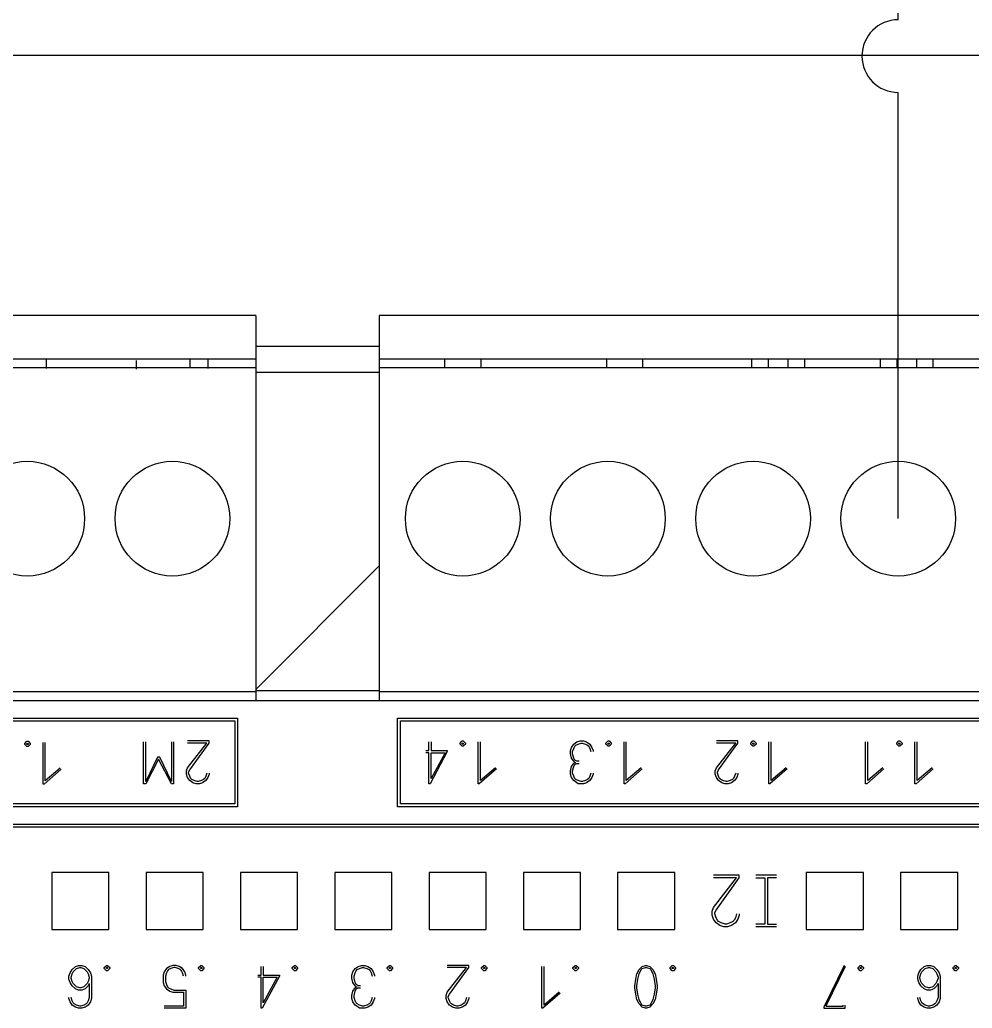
# Model space of a CAD drawing. Header units: millimetres. Extents: x 408 to 981, y 278 to 684.
# Drawn here: x 605.46 to 638.79, y 492.85 to 527.42 of the extents above; entities that cross this region are included whole.
import ezdxf

# ---------------------------------------------------------------- set-up
doc = ezdxf.new("R2010")
doc.units = ezdxf.units.MM
for name, color, linetype in [('0007LEVEL_0', 7, 'Continuous'), ('0007LEVEL_1', 7, 'Continuous'), ('8_ALL_NOTES_BALLOONS_SYMBOLS_GT', 7, 'Continuous'), ('RED_2.5mm^2', 1, 'Continuous'), ('YEL_14_THHN', 2, 'Continuous')]:
    doc.layers.add(name, color=color, linetype=linetype)

msp = doc.modelspace()

# ---------------------------------------------------------------- linework, layer by layer
at = {"color": 7, "linetype": 'Continuous'}
for p, q in [((692.583, 503.596), (539.183, 503.596)), ((612.983, 499.996), (552.602, 499.996)), ((613.083, 499.896), (552.502, 499.896)), ((539.283, 499.287), (692.483, 499.287)), ((539.283, 499.196), (692.483, 499.196)), ((606.583, 497.596), (606.583, 495.596)), ((608.583, 497.596), (606.583, 497.596)), ((608.583, 495.596), (608.583, 497.596)), ((609.883, 497.596), (609.883, 495.596)), ((611.883, 497.596), (609.883, 497.596)), ((611.883, 495.596), (611.883, 497.596)), ((613.183, 497.596), (613.183, 495.596)), ((615.183, 497.596), (613.183, 497.596)), ((615.183, 495.596), (615.183, 497.596)), ((616.483, 497.596), (616.483, 495.596)), ((618.483, 497.596), (616.483, 497.596)), ((618.483, 495.596), (618.483, 497.596)), ((619.783, 497.596), (619.783, 495.596)), ((621.783, 497.596), (619.783, 497.596)), ((621.783, 495.596), (621.783, 497.596)), ((623.083, 497.596), (623.083, 495.596)), ((625.083, 497.596), (623.083, 497.596)), ((625.083, 495.596), (625.083, 497.596)), ((626.383, 497.596), (626.383, 495.596)), ((628.383, 497.596), (626.383, 497.596)), ((628.383, 495.596), (628.383, 497.596)), ((632.983, 497.596), (632.983, 495.596)), ((634.983, 497.596), (632.983, 497.596)), ((634.983, 495.596), (634.983, 497.596)), ((636.283, 497.596), (636.283, 495.596)), ((638.283, 497.596), (636.283, 497.596)), ((638.283, 495.596), (638.283, 497.596)), ((606.583, 495.596), (608.583, 495.596)), ((609.883, 495.596), (611.883, 495.596)), ((613.183, 495.596), (615.183, 495.596)), ((616.483, 495.596), (618.483, 495.596)), ((619.783, 495.596), (621.783, 495.596)), ((623.083, 495.596), (625.083, 495.596)), ((626.383, 495.596), (628.383, 495.596)), ((632.983, 495.596), (634.983, 495.596)), ((636.283, 495.596), (638.283, 495.596))]:
    msp.add_line(p, q, dxfattribs=at)
at = {"layer": '0007LEVEL_0', "color": 7, "linetype": 'Continuous'}
for p, q in [((630.638, 497.496), (629.738, 497.496)), ((629.738, 496.371), (630.548, 497.406)), ((630.548, 497.406), (629.738, 497.406)), ((629.828, 496.281), (630.638, 497.406)), ((630.638, 497.406), (630.638, 497.496)), ((631.943, 497.496), (631.223, 497.496)), ((631.223, 497.406), (631.538, 497.406)), ((631.538, 497.406), (631.538, 495.786)), ((631.628, 497.406), (631.628, 495.786)), ((631.943, 497.406), (631.628, 497.406)), ((629.693, 496.236), (629.738, 496.371)), ((629.693, 496.101), (629.693, 496.236)), ((629.783, 496.191), (629.828, 496.281)), ((629.783, 496.146), (629.783, 496.191)), ((629.828, 496.011), (629.783, 496.146)), ((630.548, 496.146), (630.503, 496.011)), ((630.638, 496.146), (630.638, 496.101)), ((629.738, 495.966), (629.693, 496.101)), ((629.828, 495.831), (629.738, 495.966)), ((629.873, 495.921), (629.828, 496.011)), ((629.963, 495.741), (629.828, 495.831)), ((629.918, 495.876), (629.873, 495.921)), ((630.008, 495.831), (629.918, 495.876)), ((630.143, 495.786), (630.008, 495.831)), ((630.188, 495.786), (630.143, 495.786)), ((630.323, 495.831), (630.188, 495.786)), ((630.413, 495.876), (630.323, 495.831)), ((630.503, 495.831), (630.368, 495.741)), ((630.458, 495.921), (630.413, 495.876)), ((630.503, 496.011), (630.458, 495.921)), ((630.593, 495.966), (630.503, 495.831)), ((630.638, 496.101), (630.593, 495.966)), ((631.538, 495.786), (631.223, 495.786)), ((631.628, 495.786), (631.943, 495.786)), ((630.098, 495.696), (629.963, 495.741)), ((630.233, 495.696), (630.098, 495.696)), ((630.368, 495.741), (630.233, 495.696)), ((631.943, 495.696), (631.223, 495.696)), ((607.183, 493.971), (607.22, 494.083)), ((607.22, 494.083), (607.295, 494.196)), ((607.295, 494.196), (607.408, 494.308)), ((607.295, 494.046), (607.333, 494.121)), ((607.333, 494.121), (607.445, 494.233)), ((607.408, 494.308), (607.52, 494.346)), ((607.445, 494.233), (607.558, 494.271)), ((607.52, 494.346), (607.633, 494.346)), ((607.558, 494.271), (607.595, 494.271)), ((607.595, 494.271), (607.708, 494.233)), ((607.633, 494.346), (607.745, 494.308)), ((607.708, 494.233), (607.82, 494.121)), ((607.745, 494.308), (607.858, 494.196)), ((607.82, 494.121), (607.858, 494.046)), ((607.858, 494.196), (607.933, 494.083)), ((607.933, 494.083), (607.97, 493.971)), ((608.42, 494.271), (608.495, 494.346)), ((608.42, 494.233), (608.42, 494.271)), ((608.495, 494.158), (608.42, 494.233)), ((608.495, 494.346), (608.533, 494.346)), ((608.495, 494.233), (608.495, 494.271)), ((608.495, 494.271), (608.533, 494.271)), ((608.533, 494.233), (608.495, 494.233)), ((608.533, 494.158), (608.495, 494.158)), ((608.533, 494.346), (608.608, 494.271)), ((608.533, 494.271), (608.533, 494.233)), ((608.608, 494.233), (608.533, 494.158)), ((608.608, 494.271), (608.608, 494.233)), ((610.52, 494.121), (610.483, 494.008)), ((610.595, 494.233), (610.52, 494.121)), ((610.595, 494.083), (610.558, 493.971)), ((610.708, 494.308), (610.595, 494.233)), ((610.633, 494.158), (610.595, 494.083)), ((610.67, 494.196), (610.633, 494.158)), ((610.745, 494.233), (610.67, 494.196)), ((610.82, 494.346), (610.708, 494.308)), ((610.858, 494.271), (610.745, 494.233)), ((610.933, 494.346), (610.82, 494.346)), ((610.895, 494.271), (610.858, 494.271)), ((611.008, 494.233), (610.895, 494.271)), ((611.045, 494.308), (610.933, 494.346)), ((611.083, 494.196), (611.008, 494.233)), ((611.158, 494.233), (611.045, 494.308)), ((611.12, 494.158), (611.083, 494.196)), ((611.158, 494.083), (611.12, 494.158)), ((611.233, 494.121), (611.158, 494.233)), ((611.195, 493.971), (611.158, 494.083)), ((611.27, 494.008), (611.233, 494.121)), ((611.72, 494.271), (611.795, 494.346)), ((611.72, 494.233), (611.72, 494.271)), ((611.795, 494.158), (611.72, 494.233)), ((611.795, 494.346), (611.833, 494.346)), ((611.795, 494.233), (611.795, 494.271)), ((611.795, 494.271), (611.833, 494.271)), ((611.833, 494.233), (611.795, 494.233)), ((611.833, 494.158), (611.795, 494.158)), ((611.833, 494.346), (611.908, 494.271)), ((611.833, 494.271), (611.833, 494.233)), ((611.908, 494.233), (611.833, 494.158)), ((611.908, 494.271), (611.908, 494.233)), ((613.908, 494.008), (613.908, 494.308)), ((613.983, 494.308), (613.983, 494.008)), ((614.995, 494.271), (615.07, 494.346)), ((614.995, 494.233), (614.995, 494.271)), ((615.07, 494.158), (614.995, 494.233)), ((615.07, 494.346), (615.108, 494.346)), ((615.07, 494.233), (615.07, 494.271)), ((615.07, 494.271), (615.108, 494.271)), ((615.108, 494.233), (615.07, 494.233)), ((615.108, 494.158), (615.07, 494.158)), ((615.108, 494.346), (615.183, 494.271)), ((615.108, 494.271), (615.108, 494.233)), ((615.183, 494.233), (615.108, 494.158)), ((615.183, 494.271), (615.183, 494.233)), ((617.083, 494.008), (617.12, 494.121)), ((617.12, 494.121), (617.195, 494.233)), ((617.158, 493.971), (617.195, 494.083)), ((617.195, 494.233), (617.308, 494.308)), ((617.195, 494.083), (617.233, 494.158)), ((617.233, 494.158), (617.27, 494.196)), ((617.27, 494.196), (617.345, 494.233)), ((617.308, 494.308), (617.42, 494.346)), ((617.345, 494.233), (617.458, 494.271)), ((617.42, 494.346), (617.533, 494.346)), ((617.458, 494.271), (617.495, 494.271)), ((617.495, 494.271), (617.608, 494.233)), ((617.533, 494.346), (617.645, 494.308)), ((617.608, 494.233), (617.683, 494.196)), ((617.645, 494.308), (617.758, 494.233)), ((617.683, 494.196), (617.72, 494.158)), ((617.72, 494.158), (617.758, 494.083)), ((617.758, 494.233), (617.833, 494.121)), ((617.758, 494.083), (617.795, 493.971)), ((617.833, 494.121), (617.87, 494.008)), ((618.32, 494.271), (618.395, 494.346)), ((618.32, 494.233), (618.32, 494.271)), ((618.395, 494.158), (618.32, 494.233)), ((618.395, 494.346), (618.433, 494.346)), ((618.395, 494.233), (618.395, 494.271)), ((618.395, 494.271), (618.433, 494.271)), ((618.433, 494.233), (618.395, 494.233)), ((618.433, 494.158), (618.395, 494.158)), ((618.433, 494.346), (618.508, 494.271)), ((618.433, 494.271), (618.433, 494.233)), ((618.508, 494.233), (618.433, 494.158)), ((618.508, 494.271), (618.508, 494.233)), ((621.17, 494.346), (620.42, 494.346)), ((620.42, 493.408), (621.095, 494.271)), ((621.095, 494.271), (620.42, 494.271)), ((620.495, 493.333), (621.17, 494.271)), ((621.17, 494.271), (621.17, 494.346)), ((621.62, 494.271), (621.695, 494.346)), ((621.62, 494.233), (621.62, 494.271)), ((621.695, 494.158), (621.62, 494.233)), ((621.695, 494.346), (621.733, 494.346)), ((621.695, 494.233), (621.695, 494.271)), ((621.695, 494.271), (621.733, 494.271)), ((621.733, 494.233), (621.695, 494.233)), ((621.733, 494.158), (621.695, 494.158)), ((621.733, 494.346), (621.808, 494.271)), ((621.733, 494.271), (621.733, 494.233)), ((621.808, 494.233), (621.733, 494.158)), ((621.808, 494.271), (621.808, 494.233)), ((623.733, 492.846), (623.733, 494.308)), ((623.808, 492.958), (623.808, 494.308)), ((624.82, 494.271), (624.895, 494.346)), ((624.82, 494.233), (624.82, 494.271)), ((624.895, 494.158), (624.82, 494.233)), ((624.895, 494.346), (624.933, 494.346)), ((624.895, 494.233), (624.895, 494.271)), ((624.895, 494.271), (624.933, 494.271)), ((624.933, 494.233), (624.895, 494.233)), ((624.933, 494.158), (624.895, 494.158)), ((624.933, 494.346), (625.008, 494.271)), ((624.933, 494.271), (624.933, 494.233)), ((625.008, 494.233), (624.933, 494.158)), ((625.008, 494.271), (625.008, 494.233)), ((627.058, 494.046), (627.133, 494.196)), ((627.133, 494.196), (627.245, 494.308)), ((627.133, 494.046), (627.208, 494.196)), ((627.208, 494.196), (627.245, 494.233)), ((627.245, 494.308), (627.358, 494.346)), ((627.245, 494.233), (627.358, 494.271)), ((627.358, 494.346), (627.395, 494.346)), ((627.358, 494.271), (627.395, 494.271)), ((627.395, 494.346), (627.508, 494.308)), ((627.395, 494.271), (627.508, 494.233)), ((627.508, 494.308), (627.62, 494.196)), ((627.508, 494.233), (627.545, 494.196)), ((627.545, 494.196), (627.62, 494.046)), ((627.62, 494.196), (627.695, 494.046)), ((628.22, 494.271), (628.295, 494.346)), ((628.22, 494.233), (628.22, 494.271)), ((628.295, 494.158), (628.22, 494.233)), ((628.295, 494.346), (628.333, 494.346)), ((628.295, 494.233), (628.295, 494.271)), ((628.295, 494.271), (628.333, 494.271)), ((628.333, 494.233), (628.295, 494.233)), ((628.333, 494.158), (628.295, 494.158)), ((628.333, 494.346), (628.408, 494.271)), ((628.333, 494.271), (628.333, 494.233)), ((628.408, 494.233), (628.333, 494.158)), ((628.408, 494.271), (628.408, 494.233)), ((634.308, 494.346), (633.595, 492.883)), ((634.345, 494.308), (633.67, 492.921)), ((634.795, 494.271), (634.87, 494.346)), ((634.795, 494.233), (634.795, 494.271)), ((634.87, 494.158), (634.795, 494.233)), ((634.87, 494.346), (634.908, 494.346)), ((634.87, 494.233), (634.87, 494.271)), ((634.87, 494.271), (634.908, 494.271)), ((634.908, 494.233), (634.87, 494.233)), ((634.908, 494.158), (634.87, 494.158)), ((634.908, 494.346), (634.983, 494.271)), ((634.908, 494.271), (634.908, 494.233)), ((634.983, 494.233), (634.908, 494.158)), ((634.983, 494.271), (634.983, 494.233)), ((636.883, 493.971), (636.92, 494.083)), ((636.92, 494.083), (636.995, 494.196)), ((636.995, 494.196), (637.108, 494.308)), ((636.995, 494.046), (637.033, 494.121)), ((637.033, 494.121), (637.145, 494.233)), ((637.108, 494.308), (637.22, 494.346)), ((637.145, 494.233), (637.258, 494.271)), ((637.22, 494.346), (637.333, 494.346)), ((637.258, 494.271), (637.295, 494.271)), ((637.295, 494.271), (637.408, 494.233)), ((637.333, 494.346), (637.445, 494.308)), ((637.408, 494.233), (637.52, 494.121)), ((637.445, 494.308), (637.558, 494.196)), ((637.52, 494.121), (637.558, 494.046)), ((637.558, 494.196), (637.633, 494.083)), ((637.633, 494.083), (637.67, 493.971)), ((638.12, 494.271), (638.195, 494.346)), ((638.12, 494.233), (638.12, 494.271)), ((638.195, 494.158), (638.12, 494.233)), ((638.195, 494.346), (638.233, 494.346)), ((638.195, 494.233), (638.195, 494.271)), ((638.195, 494.271), (638.233, 494.271)), ((638.233, 494.233), (638.195, 494.233)), ((638.233, 494.158), (638.195, 494.158)), ((638.233, 494.346), (638.308, 494.271)), ((638.233, 494.271), (638.233, 494.233)), ((638.308, 494.233), (638.233, 494.158)), ((638.308, 494.271), (638.308, 494.233)), ((607.183, 493.858), (607.183, 493.971)), ((607.22, 493.746), (607.183, 493.858)), ((607.295, 493.633), (607.22, 493.746)), ((607.258, 493.933), (607.295, 494.046)), ((607.258, 493.896), (607.258, 493.933)), ((607.295, 493.783), (607.258, 493.896)), ((607.333, 493.708), (607.295, 493.783)), ((607.858, 493.783), (607.82, 493.708)), ((607.858, 494.046), (607.895, 493.933)), ((607.895, 493.896), (607.858, 493.783)), ((607.895, 493.933), (607.895, 493.896)), ((607.97, 493.971), (607.97, 493.183)), ((610.483, 494.008), (610.483, 493.746)), ((610.483, 493.746), (610.52, 493.633)), ((610.558, 493.971), (610.558, 493.783)), ((610.558, 493.783), (610.595, 493.671)), ((611.27, 493.971), (611.27, 494.008)), ((613.795, 494.008), (613.908, 494.008)), ((613.908, 493.933), (613.795, 493.933)), ((613.908, 492.846), (613.908, 493.933)), ((614.545, 493.971), (613.945, 492.846)), ((613.983, 494.008), (614.545, 494.008)), ((614.47, 493.933), (613.983, 493.033)), ((613.983, 493.033), (613.983, 493.933)), ((613.983, 493.933), (614.47, 493.933)), ((614.545, 494.008), (614.545, 493.971)), ((617.083, 493.896), (617.083, 494.008)), ((617.12, 493.746), (617.083, 493.896)), ((617.195, 493.633), (617.12, 493.746)), ((617.158, 493.896), (617.158, 493.971)), ((617.195, 493.746), (617.158, 493.896)), ((617.233, 493.671), (617.195, 493.746)), ((617.87, 494.008), (617.87, 493.971)), ((626.983, 493.633), (627.02, 493.858)), ((627.02, 493.858), (627.058, 494.046)), ((627.058, 493.633), (627.095, 493.858)), ((627.095, 493.858), (627.133, 494.046)), ((627.62, 494.046), (627.658, 493.858)), ((627.658, 493.858), (627.695, 493.633)), ((627.695, 494.046), (627.733, 493.858)), ((627.733, 493.858), (627.77, 493.633)), ((636.883, 493.858), (636.883, 493.971)), ((636.92, 493.746), (636.883, 493.858)), ((636.995, 493.633), (636.92, 493.746)), ((636.958, 493.933), (636.995, 494.046)), ((636.958, 493.896), (636.958, 493.933)), ((636.995, 493.783), (636.958, 493.896)), ((637.033, 493.708), (636.995, 493.783)), ((637.558, 493.783), (637.52, 493.708)), ((637.558, 494.046), (637.595, 493.933)), ((637.595, 493.896), (637.558, 493.783)), ((637.595, 493.933), (637.595, 493.896)), ((637.67, 493.971), (637.67, 493.183)), ((607.408, 493.521), (607.295, 493.633)), ((607.445, 493.596), (607.333, 493.708)), ((607.52, 493.483), (607.408, 493.521)), ((607.558, 493.558), (607.445, 493.596)), ((607.633, 493.483), (607.52, 493.483)), ((607.595, 493.558), (607.558, 493.558)), ((607.708, 493.596), (607.595, 493.558)), ((607.745, 493.521), (607.633, 493.483)), ((607.82, 493.708), (607.708, 493.596)), ((607.858, 493.633), (607.745, 493.521)), ((607.895, 493.708), (607.858, 493.633)), ((607.895, 493.708), (607.895, 493.221)), ((610.52, 493.633), (610.595, 493.521)), ((610.595, 493.671), (610.633, 493.596)), ((610.595, 493.521), (610.708, 493.446)), ((610.633, 493.596), (610.67, 493.558)), ((610.67, 493.558), (610.745, 493.521)), ((610.708, 493.446), (610.82, 493.408)), ((610.745, 493.521), (610.858, 493.483)), ((610.82, 493.408), (611.195, 493.408)), ((610.858, 493.483), (611.27, 493.483)), ((611.195, 493.408), (611.195, 492.921)), ((611.27, 493.483), (611.27, 492.846)), ((617.083, 493.296), (617.12, 493.446)), ((617.12, 493.446), (617.195, 493.558)), ((617.158, 493.296), (617.195, 493.446)), ((617.233, 493.596), (617.195, 493.633)), ((617.195, 493.558), (617.233, 493.596)), ((617.195, 493.446), (617.233, 493.521)), ((617.308, 493.633), (617.233, 493.671)), ((617.233, 493.596), (617.27, 493.596)), ((617.233, 493.521), (617.308, 493.558)), ((617.383, 493.633), (617.308, 493.633)), ((617.308, 493.558), (617.383, 493.558)), ((620.383, 493.296), (620.42, 493.408)), ((624.37, 493.371), (623.77, 492.846)), ((624.333, 493.408), (623.808, 492.958)), ((626.983, 493.558), (626.983, 493.633)), ((627.02, 493.333), (626.983, 493.558)), ((627.058, 493.558), (627.058, 493.633)), ((627.095, 493.333), (627.058, 493.558)), ((627.695, 493.558), (627.658, 493.333)), ((627.695, 493.633), (627.695, 493.558)), ((627.77, 493.558), (627.733, 493.333)), ((627.77, 493.633), (627.77, 493.558)), ((637.108, 493.521), (636.995, 493.633)), ((637.145, 493.596), (637.033, 493.708)), ((637.22, 493.483), (637.108, 493.521)), ((637.258, 493.558), (637.145, 493.596)), ((637.333, 493.483), (637.22, 493.483)), ((637.295, 493.558), (637.258, 493.558)), ((637.408, 493.596), (637.295, 493.558)), ((637.445, 493.521), (637.333, 493.483)), ((637.52, 493.708), (637.408, 493.596)), ((637.558, 493.633), (637.445, 493.521)), ((637.595, 493.708), (637.558, 493.633)), ((637.595, 493.708), (637.595, 493.221)), ((607.183, 493.183), (607.183, 493.221)), ((607.22, 493.071), (607.183, 493.183)), ((607.295, 492.958), (607.22, 493.071)), ((607.295, 493.108), (607.258, 493.221)), ((607.333, 493.033), (607.295, 493.108)), ((607.37, 492.996), (607.333, 493.033)), ((607.82, 493.033), (607.783, 492.996)), ((607.858, 493.108), (607.82, 493.033)), ((607.895, 493.221), (607.858, 493.108)), ((607.933, 493.071), (607.858, 492.958)), ((607.97, 493.183), (607.933, 493.071)), ((617.083, 493.183), (617.083, 493.296)), ((617.12, 493.071), (617.083, 493.183)), ((617.195, 492.958), (617.12, 493.071)), ((617.158, 493.221), (617.158, 493.296)), ((617.195, 493.108), (617.158, 493.221)), ((617.233, 493.033), (617.195, 493.108)), ((617.27, 492.996), (617.233, 493.033)), ((617.72, 493.033), (617.683, 492.996)), ((617.758, 493.108), (617.72, 493.033)), ((617.795, 493.221), (617.758, 493.108)), ((617.833, 493.071), (617.758, 492.958)), ((617.87, 493.183), (617.833, 493.071)), ((617.87, 493.221), (617.87, 493.183)), ((620.383, 493.183), (620.383, 493.296)), ((620.42, 493.071), (620.383, 493.183)), ((620.495, 492.958), (620.42, 493.071)), ((620.458, 493.258), (620.495, 493.333)), ((620.458, 493.221), (620.458, 493.258)), ((620.495, 493.108), (620.458, 493.221)), ((620.533, 493.033), (620.495, 493.108)), ((620.57, 492.996), (620.533, 493.033)), ((621.02, 493.033), (620.983, 492.996)), ((621.058, 493.108), (621.02, 493.033)), ((621.095, 493.221), (621.058, 493.108)), ((621.133, 493.071), (621.058, 492.958)), ((621.17, 493.183), (621.133, 493.071)), ((621.17, 493.221), (621.17, 493.183)), ((627.058, 493.146), (627.02, 493.333)), ((627.133, 492.996), (627.058, 493.146)), ((627.133, 493.146), (627.095, 493.333)), ((627.208, 492.996), (627.133, 493.146)), ((627.62, 493.146), (627.545, 492.996)), ((627.658, 493.333), (627.62, 493.146)), ((627.695, 493.146), (627.62, 492.996)), ((627.733, 493.333), (627.695, 493.146)), ((636.883, 493.183), (636.883, 493.221)), ((636.92, 493.071), (636.883, 493.183)), ((636.995, 492.958), (636.92, 493.071)), ((636.995, 493.108), (636.958, 493.221)), ((637.033, 493.033), (636.995, 493.108)), ((637.07, 492.996), (637.033, 493.033)), ((637.52, 493.033), (637.483, 492.996)), ((637.558, 493.108), (637.52, 493.033)), ((637.595, 493.221), (637.558, 493.108)), ((637.633, 493.071), (637.558, 492.958)), ((637.67, 493.183), (637.633, 493.071)), ((607.408, 492.883), (607.295, 492.958)), ((607.445, 492.958), (607.37, 492.996)), ((607.52, 492.846), (607.408, 492.883)), ((607.558, 492.921), (607.445, 492.958)), ((607.633, 492.846), (607.52, 492.846)), ((607.595, 492.921), (607.558, 492.921)), ((607.708, 492.958), (607.595, 492.921)), ((607.745, 492.883), (607.633, 492.846)), ((607.783, 492.996), (607.708, 492.958)), ((607.858, 492.958), (607.745, 492.883)), ((611.195, 492.921), (610.52, 492.921)), ((611.27, 492.846), (610.52, 492.846)), ((613.945, 492.846), (613.908, 492.846)), ((617.308, 492.883), (617.195, 492.958)), ((617.345, 492.958), (617.27, 492.996)), ((617.345, 492.846), (617.308, 492.883)), ((617.458, 492.921), (617.345, 492.958)), ((617.533, 492.846), (617.345, 492.846)), ((617.495, 492.921), (617.458, 492.921)), ((617.608, 492.958), (617.495, 492.921)), ((617.645, 492.883), (617.533, 492.846)), ((617.683, 492.996), (617.608, 492.958)), ((617.758, 492.958), (617.645, 492.883)), ((620.608, 492.883), (620.495, 492.958)), ((620.645, 492.958), (620.57, 492.996)), ((620.72, 492.846), (620.608, 492.883)), ((620.758, 492.921), (620.645, 492.958)), ((620.833, 492.846), (620.72, 492.846)), ((620.795, 492.921), (620.758, 492.921)), ((620.908, 492.958), (620.795, 492.921)), ((620.945, 492.883), (620.833, 492.846)), ((620.983, 492.996), (620.908, 492.958)), ((621.058, 492.958), (620.945, 492.883)), ((623.77, 492.846), (623.733, 492.846)), ((627.245, 492.883), (627.133, 492.996)), ((627.245, 492.958), (627.208, 492.996)), ((627.358, 492.921), (627.245, 492.958)), ((627.358, 492.846), (627.245, 492.883)), ((627.395, 492.921), (627.358, 492.921)), ((627.395, 492.846), (627.358, 492.846)), ((627.508, 492.958), (627.395, 492.921)), ((627.508, 492.883), (627.395, 492.846)), ((627.62, 492.996), (627.508, 492.883)), ((627.545, 492.996), (627.508, 492.958)), ((633.595, 492.883), (633.595, 492.846)), ((633.595, 492.846), (634.345, 492.846)), ((633.67, 492.921), (634.27, 492.921)), ((634.27, 492.921), (634.27, 492.958)), ((634.345, 492.846), (634.345, 492.958)), ((637.108, 492.883), (636.995, 492.958)), ((637.145, 492.958), (637.07, 492.996)), ((637.22, 492.846), (637.108, 492.883)), ((637.258, 492.921), (637.145, 492.958)), ((637.333, 492.846), (637.22, 492.846)), ((637.295, 492.921), (637.258, 492.921)), ((637.408, 492.958), (637.295, 492.921)), ((637.445, 492.883), (637.333, 492.846)), ((637.483, 492.996), (637.408, 492.958)), ((637.558, 492.958), (637.445, 492.883))]:
    msp.add_line(p, q, dxfattribs=at)
at = {"layer": '0007LEVEL_1', "color": 7, "linetype": 'Continuous'}
for p, q in [((552.502, 502.996), (613.083, 502.996)), ((552.602, 502.896), (612.983, 502.896)), ((612.983, 502.896), (612.983, 499.996)), ((613.083, 502.996), (613.083, 499.896)), ((618.683, 499.896), (618.683, 502.996)), ((618.683, 502.996), (692.483, 502.996)), ((618.783, 499.996), (618.783, 502.896)), ((618.783, 502.896), (692.383, 502.896)), ((605.639, 502.108), (605.714, 502.183)), ((605.639, 502.071), (605.639, 502.108)), ((605.714, 501.996), (605.639, 502.071)), ((605.714, 502.183), (605.751, 502.183)), ((605.714, 502.071), (605.714, 502.108)), ((605.714, 502.108), (605.751, 502.108)), ((605.751, 502.071), (605.714, 502.071)), ((605.751, 502.183), (605.826, 502.108)), ((605.751, 502.108), (605.751, 502.071)), ((605.826, 502.071), (605.751, 501.996)), ((605.826, 502.108), (605.826, 502.071)), ((606.276, 500.683), (606.276, 502.146)), ((606.351, 500.796), (606.351, 502.146)), ((609.796, 500.696), (609.796, 502.158)), ((609.871, 500.771), (609.871, 502.158)), ((610.771, 502.158), (610.771, 500.771)), ((610.846, 502.158), (610.846, 500.696)), ((612.084, 502.196), (611.334, 502.196)), ((611.334, 501.258), (612.009, 502.121)), ((612.009, 502.121), (611.334, 502.121)), ((611.409, 501.183), (612.084, 502.121)), ((612.084, 502.121), (612.084, 502.196)), ((619.779, 501.858), (619.779, 502.158)), ((619.854, 502.158), (619.854, 501.858)), ((620.867, 502.121), (620.942, 502.196)), ((620.867, 502.083), (620.867, 502.121)), ((620.942, 502.008), (620.867, 502.083)), ((620.942, 502.196), (620.979, 502.196)), ((620.942, 502.083), (620.942, 502.121)), ((620.942, 502.121), (620.979, 502.121)), ((620.979, 502.083), (620.942, 502.083)), ((620.979, 502.196), (621.054, 502.121)), ((620.979, 502.121), (620.979, 502.083)), ((621.054, 502.083), (620.979, 502.008)), ((621.054, 502.121), (621.054, 502.083)), ((621.504, 500.696), (621.504, 502.158)), ((621.579, 500.808), (621.579, 502.158)), ((624.772, 501.971), (624.847, 502.083)), ((624.847, 502.083), (624.959, 502.158)), ((624.884, 502.008), (624.922, 502.046)), ((624.922, 502.046), (624.997, 502.083)), ((624.959, 502.158), (625.072, 502.196)), ((624.997, 502.083), (625.109, 502.121)), ((625.072, 502.196), (625.184, 502.196)), ((625.109, 502.121), (625.147, 502.121)), ((625.147, 502.121), (625.259, 502.083)), ((625.184, 502.196), (625.297, 502.158)), ((625.259, 502.083), (625.334, 502.046)), ((625.297, 502.158), (625.409, 502.083)), ((625.334, 502.046), (625.372, 502.008)), ((625.409, 502.083), (625.484, 501.971)), ((625.972, 502.121), (626.047, 502.196)), ((625.972, 502.083), (625.972, 502.121)), ((626.047, 502.008), (625.972, 502.083)), ((626.047, 502.196), (626.084, 502.196)), ((626.047, 502.083), (626.047, 502.121)), ((626.047, 502.121), (626.084, 502.121)), ((626.084, 502.083), (626.047, 502.083)), ((626.084, 502.196), (626.159, 502.121)), ((626.084, 502.121), (626.084, 502.083)), ((626.159, 502.083), (626.084, 502.008)), ((626.159, 502.121), (626.159, 502.083)), ((626.609, 500.696), (626.609, 502.158)), ((626.684, 500.808), (626.684, 502.158)), ((630.589, 502.196), (629.839, 502.196)), ((629.839, 501.258), (630.514, 502.121)), ((630.514, 502.121), (629.839, 502.121)), ((629.914, 501.183), (630.589, 502.121)), ((630.589, 502.121), (630.589, 502.196)), ((631.039, 502.121), (631.114, 502.196)), ((631.039, 502.083), (631.039, 502.121)), ((631.114, 502.008), (631.039, 502.083)), ((631.114, 502.196), (631.151, 502.196)), ((631.114, 502.083), (631.114, 502.121)), ((631.114, 502.121), (631.151, 502.121)), ((631.151, 502.083), (631.114, 502.083)), ((631.151, 502.196), (631.226, 502.121)), ((631.151, 502.121), (631.151, 502.083)), ((631.226, 502.083), (631.151, 502.008)), ((631.226, 502.121), (631.226, 502.083)), ((631.676, 500.696), (631.676, 502.158)), ((631.751, 500.808), (631.751, 502.158)), ((635.062, 500.696), (635.062, 502.158)), ((635.137, 500.808), (635.137, 502.158)), ((636.149, 502.121), (636.224, 502.196)), ((636.149, 502.083), (636.149, 502.121)), ((636.224, 502.008), (636.149, 502.083)), ((636.224, 502.196), (636.262, 502.196)), ((636.224, 502.083), (636.224, 502.121)), ((636.224, 502.121), (636.262, 502.121)), ((636.262, 502.083), (636.224, 502.083)), ((636.262, 502.196), (636.337, 502.121)), ((636.262, 502.121), (636.262, 502.083)), ((636.337, 502.083), (636.262, 502.008)), ((636.337, 502.121), (636.337, 502.083)), ((636.787, 500.696), (636.787, 502.158)), ((636.862, 500.808), (636.862, 502.158)), ((605.751, 501.996), (605.714, 501.996)), ((619.667, 501.858), (619.779, 501.858)), ((619.779, 501.783), (619.667, 501.783)), ((619.779, 500.696), (619.779, 501.783)), ((620.417, 501.821), (619.817, 500.696)), ((619.854, 501.858), (620.417, 501.858)), ((620.342, 501.783), (619.854, 500.883)), ((619.854, 500.883), (619.854, 501.783)), ((619.854, 501.783), (620.342, 501.783)), ((620.417, 501.858), (620.417, 501.821)), ((620.979, 502.008), (620.942, 502.008)), ((624.734, 501.858), (624.772, 501.971)), ((624.734, 501.746), (624.734, 501.858)), ((624.772, 501.596), (624.734, 501.746)), ((624.809, 501.821), (624.847, 501.933)), ((624.809, 501.746), (624.809, 501.821)), ((624.847, 501.596), (624.809, 501.746)), ((624.847, 501.933), (624.884, 502.008)), ((625.372, 502.008), (625.409, 501.933)), ((625.409, 501.933), (625.447, 501.821)), ((625.484, 501.971), (625.522, 501.858)), ((625.522, 501.858), (625.522, 501.821)), ((626.084, 502.008), (626.047, 502.008)), ((631.151, 502.008), (631.114, 502.008)), ((636.262, 502.008), (636.224, 502.008)), ((610.284, 501.633), (609.871, 500.771)), ((610.321, 501.558), (609.871, 500.696)), ((610.359, 501.633), (610.284, 501.633)), ((610.771, 500.696), (610.321, 501.558)), ((610.771, 500.771), (610.359, 501.633)), ((624.847, 501.483), (624.772, 501.596)), ((624.772, 501.296), (624.847, 501.408)), ((624.884, 501.521), (624.847, 501.596)), ((624.884, 501.446), (624.847, 501.483)), ((624.847, 501.408), (624.884, 501.446)), ((624.847, 501.296), (624.884, 501.371)), ((624.959, 501.483), (624.884, 501.521)), ((624.884, 501.446), (624.922, 501.446)), ((624.884, 501.371), (624.959, 501.408)), ((625.034, 501.483), (624.959, 501.483)), ((624.959, 501.408), (625.034, 501.408)), ((606.914, 501.208), (606.314, 500.683)), ((606.876, 501.246), (606.351, 500.796)), ((611.296, 501.146), (611.334, 501.258)), ((611.296, 501.033), (611.296, 501.146)), ((611.334, 500.921), (611.296, 501.033)), ((611.371, 501.108), (611.409, 501.183)), ((611.371, 501.071), (611.371, 501.108)), ((611.409, 500.958), (611.371, 501.071)), ((612.009, 501.071), (611.971, 500.958)), ((612.084, 501.033), (612.046, 500.921)), ((612.084, 501.071), (612.084, 501.033)), ((622.142, 501.221), (621.542, 500.696)), ((622.104, 501.258), (621.579, 500.808)), ((624.734, 501.146), (624.772, 501.296)), ((624.734, 501.033), (624.734, 501.146)), ((624.772, 500.921), (624.734, 501.033)), ((624.809, 501.146), (624.847, 501.296)), ((624.809, 501.071), (624.809, 501.146)), ((624.847, 500.958), (624.809, 501.071)), ((625.447, 501.071), (625.409, 500.958)), ((625.522, 501.033), (625.484, 500.921)), ((625.522, 501.071), (625.522, 501.033)), ((627.247, 501.221), (626.647, 500.696)), ((627.209, 501.258), (626.684, 500.808)), ((629.801, 501.146), (629.839, 501.258)), ((629.801, 501.033), (629.801, 501.146)), ((629.839, 500.921), (629.801, 501.033)), ((629.876, 501.108), (629.914, 501.183)), ((629.876, 501.071), (629.876, 501.108)), ((629.914, 500.958), (629.876, 501.071)), ((630.514, 501.071), (630.476, 500.958)), ((630.589, 501.033), (630.551, 500.921)), ((630.589, 501.071), (630.589, 501.033)), ((632.314, 501.221), (631.714, 500.696)), ((632.276, 501.258), (631.751, 500.808)), ((635.699, 501.221), (635.099, 500.696)), ((635.662, 501.258), (635.137, 500.808)), ((637.424, 501.221), (636.824, 500.696)), ((637.387, 501.258), (636.862, 500.808)), ((606.314, 500.683), (606.276, 500.683)), ((609.871, 500.696), (609.796, 500.696)), ((610.846, 500.696), (610.771, 500.696)), ((611.409, 500.808), (611.334, 500.921)), ((611.446, 500.883), (611.409, 500.958)), ((611.521, 500.733), (611.409, 500.808)), ((611.484, 500.846), (611.446, 500.883)), ((611.559, 500.808), (611.484, 500.846)), ((611.634, 500.696), (611.521, 500.733)), ((611.671, 500.771), (611.559, 500.808)), ((611.746, 500.696), (611.634, 500.696)), ((611.709, 500.771), (611.671, 500.771)), ((611.821, 500.808), (611.709, 500.771)), ((611.859, 500.733), (611.746, 500.696)), ((611.896, 500.846), (611.821, 500.808)), ((611.971, 500.808), (611.859, 500.733)), ((611.934, 500.883), (611.896, 500.846)), ((611.971, 500.958), (611.934, 500.883)), ((612.046, 500.921), (611.971, 500.808)), ((619.817, 500.696), (619.779, 500.696)), ((621.542, 500.696), (621.504, 500.696)), ((624.847, 500.808), (624.772, 500.921)), ((624.884, 500.883), (624.847, 500.958)), ((624.959, 500.733), (624.847, 500.808)), ((624.922, 500.846), (624.884, 500.883)), ((624.997, 500.808), (624.922, 500.846)), ((624.997, 500.696), (624.959, 500.733)), ((625.109, 500.771), (624.997, 500.808)), ((625.184, 500.696), (624.997, 500.696)), ((625.147, 500.771), (625.109, 500.771)), ((625.259, 500.808), (625.147, 500.771)), ((625.297, 500.733), (625.184, 500.696)), ((625.334, 500.846), (625.259, 500.808)), ((625.409, 500.808), (625.297, 500.733)), ((625.372, 500.883), (625.334, 500.846)), ((625.409, 500.958), (625.372, 500.883)), ((625.484, 500.921), (625.409, 500.808)), ((626.647, 500.696), (626.609, 500.696)), ((629.914, 500.808), (629.839, 500.921)), ((629.951, 500.883), (629.914, 500.958)), ((630.026, 500.733), (629.914, 500.808)), ((629.989, 500.846), (629.951, 500.883)), ((630.064, 500.808), (629.989, 500.846)), ((630.139, 500.696), (630.026, 500.733)), ((630.176, 500.771), (630.064, 500.808)), ((630.251, 500.696), (630.139, 500.696)), ((630.214, 500.771), (630.176, 500.771)), ((630.326, 500.808), (630.214, 500.771)), ((630.364, 500.733), (630.251, 500.696)), ((630.401, 500.846), (630.326, 500.808)), ((630.476, 500.808), (630.364, 500.733)), ((630.439, 500.883), (630.401, 500.846)), ((630.476, 500.958), (630.439, 500.883)), ((630.551, 500.921), (630.476, 500.808)), ((631.714, 500.696), (631.676, 500.696)), ((635.099, 500.696), (635.062, 500.696)), ((636.824, 500.696), (636.787, 500.696)), ((692.383, 499.996), (618.783, 499.996)), ((692.483, 499.896), (618.683, 499.896))]:
    msp.add_line(p, q, dxfattribs=at)
at = {"layer": '8_ALL_NOTES_BALLOONS_SYMBOLS_GT', "color": 7, "linetype": 'Continuous'}
for p, q in [((613.724, 517.072), (541.842, 517.072)), ((613.724, 517.072), (613.724, 503.596)), ((618.042, 517.072), (618.042, 503.596)), ((689.924, 517.072), (618.042, 517.072)), ((618.042, 515.996), (613.724, 515.996)), ((613.724, 515.548), (541.842, 515.548)), ((606.388, 515.522), (606.388, 515.227)), ((609.538, 515.496), (609.538, 515.202)), ((611.413, 515.548), (611.413, 515.253)), ((612.048, 515.522), (612.048, 515.227)), ((689.924, 515.548), (618.042, 515.548)), ((620.328, 515.548), (620.328, 515.253)), ((621.598, 515.548), (621.598, 515.253)), ((625.988, 515.548), (625.988, 515.253)), ((627.258, 515.548), (627.258, 515.253)), ((631.068, 515.548), (631.068, 515.253)), ((631.648, 515.548), (631.648, 515.253)), ((632.338, 515.548), (632.338, 515.253)), ((632.918, 515.548), (632.918, 515.253)), ((635.568, 515.548), (635.568, 515.253)), ((636.148, 515.548), (636.148, 515.253)), ((636.838, 515.548), (636.838, 515.253)), ((637.418, 515.548), (637.418, 515.253)), ((541.842, 515.253), (613.724, 515.253)), ((618.042, 515.253), (689.924, 515.253)), ((613.724, 515.096), (618.042, 515.096)), ((618.042, 508.315), (613.724, 503.997)), ((541.842, 503.925), (613.724, 503.925)), ((618.042, 503.946), (613.724, 503.946)), ((618.042, 503.925), (689.924, 503.925)), ((692.583, 503.596), (539.183, 503.596))]:
    msp.add_line(p, q, dxfattribs=at)
for centre in [(605.723, 509.97), (610.803, 509.97), (620.963, 509.97), (626.043, 509.97), (631.123, 509.97), (636.203, 509.97)]:
    msp.add_circle(centre, 2.007, dxfattribs=at)
at = {"layer": 'RED_2.5mm^2'}
msp.add_line((687.003, 526.175), (533.294, 526.175), dxfattribs=at)
at = {"layer": 'YEL_14_THHN'}
for p, q in [((636.203, 527.419), (636.203, 565.019)), ((636.203, 509.97), (636.203, 524.879))]:
    msp.add_line(p, q, dxfattribs=at)
msp.add_arc((636.203, 526.149), 1.27, 90, 270, dxfattribs=at)

doc.saveas('drawing.dxf')
